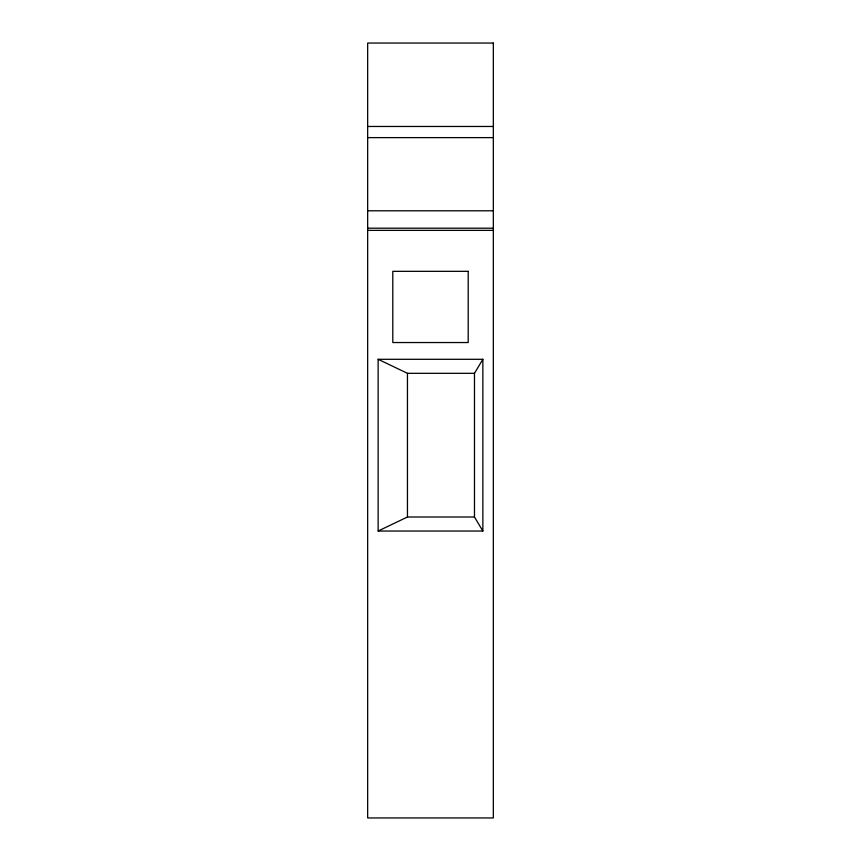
<?xml version="1.0" encoding="UTF-8"?>
<svg xmlns="http://www.w3.org/2000/svg" width="861" height="861" viewBox="0 0 861 861"><rect width="100%" height="100%" fill="white"/><g stroke="black" fill="none" stroke-linecap="round" stroke-linejoin="round"><path stroke-width="1.29" d="M482.86 531.033L474.476 516.998L474.476 373.319L482.86 359.295L378.14 359.295L378.14 531.033L482.86 531.033L482.86 359.295M378.14 531.033L407.457 516.998L474.476 516.998M367.669 126.47L493.331 126.47M367.669 137.62L493.331 137.62M367.669 210.794L493.331 210.794M367.669 228.197L493.331 228.197M367.669 230.371L493.331 230.371M378.14 359.295L407.457 373.319L474.476 373.319M407.457 373.319L407.457 516.998M493.331 43.05L367.669 43.05L367.669 817.95L493.331 817.95L493.331 43.05M468.201 271.333L392.799 271.333L392.799 342.538L468.201 342.538L468.201 271.333"/></g></svg>
